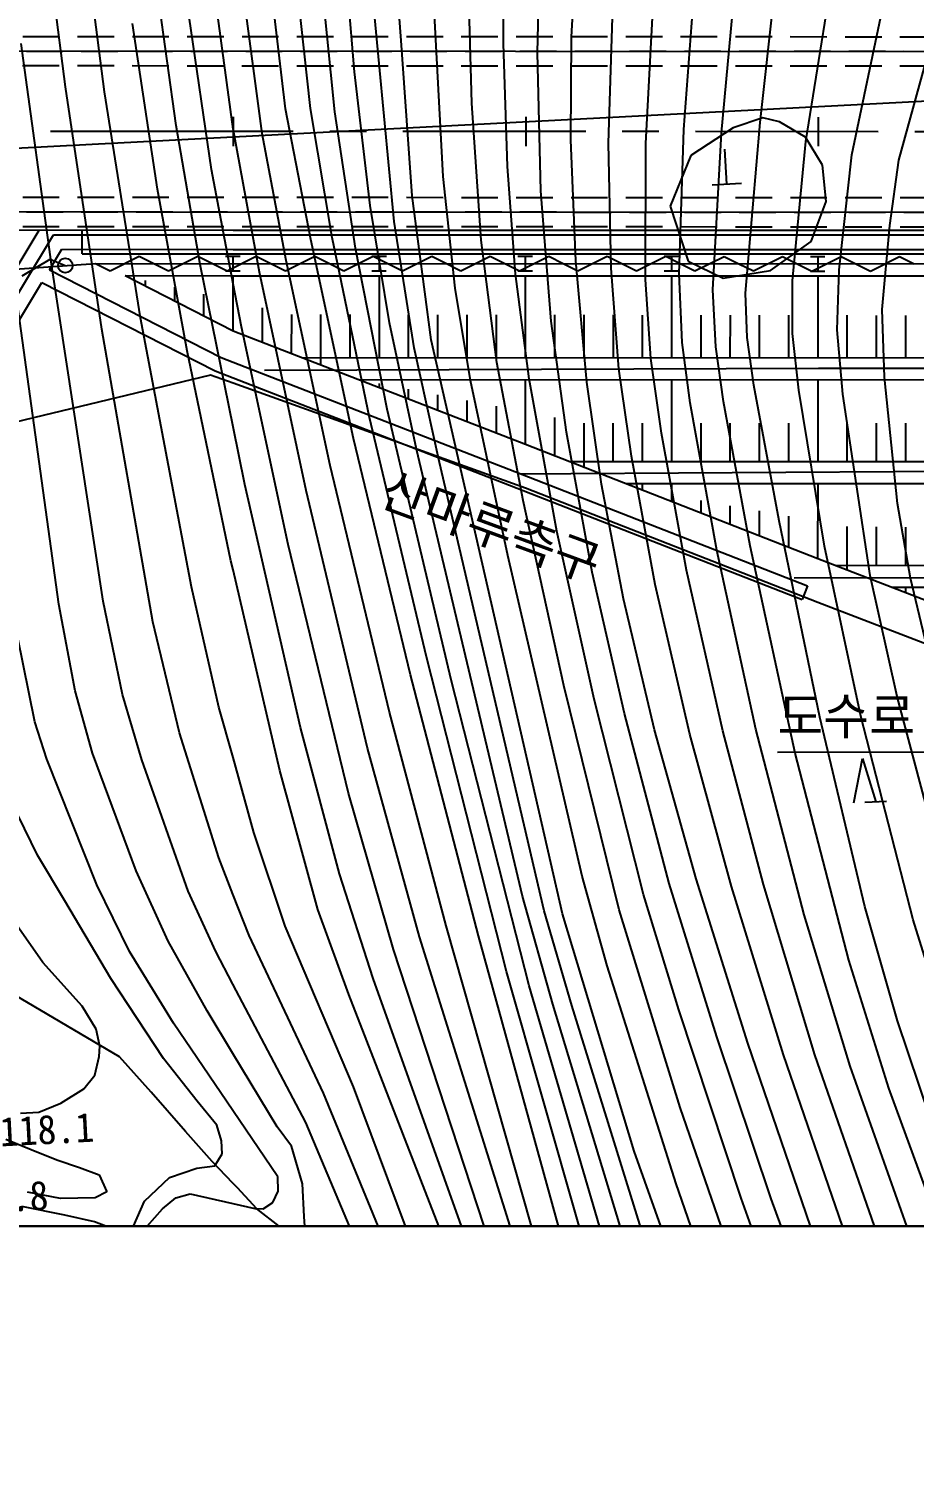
# Model space of a CAD drawing. Header units: millimetres. Extents: x 14054 to 14850, y 1103 to 1809.
# Drawn here: x 14407.4 to 14467.9, y 1375 to 1473.3 of the extents above; entities that cross this region are included whole.
import ezdxf
from ezdxf.xclip import XClip

# ---------------------------------------------------------------- set-up
doc = ezdxf.new("R2010")
doc.units = ezdxf.units.MM
doc.header["$LTSCALE"] = 10
doc.header["$MEASUREMENT"] = 0
doc.header["$XCLIPFRAME"] = 2
doc.linetypes.add('CENTER', pattern=[2, 1.25, -0.25, 0.25, -0.25])
doc.linetypes.add('HIDDEN', pattern=[0.375, 0.25, -0.125])
doc.layers.add('TX-PAPR', color=2, linetype='Continuous', plot=False)
doc.layers.add('TZ-BASE', color=253, linetype='Continuous')
doc.layers.add('TZ-CABL', color=4, linetype='Continuous')
doc.styles.add('HANA', font='GulimChe.ttf')
doc.linetypes.add('ZIGZAG', pattern='A,0.0001,-0.2,[131,ltypeshp.shx,S=0.2,R=0,X=-0.2,Y=0],-0.4,[131,ltypeshp.shx,S=0.2,R=180,X=0.2,Y=0],-0.2', length=0.8001)

# ---------------------------------------------------------------- blocks, each defined once
blk = doc.blocks.new('JD-SSG3')
at = {"layer": 'TZ-BASE'}
for p, q in [((280, -0.472), (700.007, 21.307)), ((291.496, 5.793, 135), (290.925, 14.1, 135)), ((288.301, 3.976, 133), (287.535, 12.937, 133)), ((294.364, -3.193, 136), (293.504, 12.944, 136)), ((298.488, 5.919, 138), (298.495, 13.036, 138)), ((300.815, 5.286, 139), (300.998, 12.927, 139)), ((271.194, 2.606, 124), (269.988, 12.098, 124)), ((285.288, 1.459, 131), (284.137, 11.837, 131)), ((296.32, 1.845, 137), (296.001, 12.779, 137)), ((303.136, 6.373, 140), (303.481, 12.603, 140)), ((268.518, 2.945, 123), (267.492, 11.16, 123)), ((283.578, 1.454, 130), (282.47, 10.866, 130)), ((286.953, 1.241, 132), (285.885, 11.734, 132)), ((310.826, 0.034, 143), (311.591, 10.253, 143)), ((313.393, -0.194, 144), (314.332, 10.081, 144)), ((316.029, 0.516, 145), (317.091, 10.112, 145)), ((319.157, -0.797, 146), (320.862, 9.851, 146)), ((276.093, 0.309, 126), (274.851, 9.302, 126)), ((280, 0.045, 128), (278.773, 9.157, 128)), ((281.98, -0.237, 129), (280.7, 9.38, 129)), ((308.218, -0.921, 142), (308.745, 9.024, 142)), ((322.303, -1.706, 147), (324.591, 9.169, 147)), ((290.998, -6.255, 134), (289.631, 8.159, 134)), ((274.812, -4.049, 125), (273.118, 7.294, 125)), ((278.514, -2.714, 127), (276.993, 7.736, 127)), ((305.666, -0.909, 141), (305.934, 7.699, 141)), ((325.519, -2.076, 148), (328.168, 7.533, 148)), ((267.57, -9.17, 122), (265.502, 5.926, 122)), ((298.747, -2.497, 138), (298.488, 5.919, 138)), ((303.089, -0.685, 140), (303.136, 6.373, 140)), ((292.228, -4.498, 135), (291.496, 5.793, 135)), ((301.04, -4.157, 139), (300.815, 5.286, 139)), ((289.369, -5.175, 133), (288.301, 3.976, 133)), ((271.013, -13.636, 123), (268.518, 2.945, 123)), ((273.668, -12.853, 124), (271.194, 2.606, 124)), ((285.296, -7.492, 130), (283.578, 1.454, 130)), ((286.761, -7.355, 131), (285.288, 1.459, 131)), ((288.363, -8.088, 132), (286.953, 1.241, 132)), ((296.954, -7.54, 137), (296.32, 1.845, 137)), ((277.734, -9.211, 126), (276.093, 0.309, 126)), ((280, 0.898), (280, -1.102)), ((280, 0.898), (280, -1.102)), ((280.01, -0.028, 128), (280, 0.045, 128)), ((300, 0.89), (300, -1.11)), ((310.501, -9.849, 143), (310.826, 0.034, 143)), ((314.185, 0.146, 144.817), (311.287, -1.752, 144.817)), ((316.222, 0.822, 144.817), (314.185, 0.146, 144.817)), ((315.043, -11.174, 145), (316.029, 0.516, 145)), ((317.358, 0.551, 144.817), (316.222, 0.822, 144.817)), ((319.147, -0.497, 144.817), (317.358, 0.551, 144.817)), ((320, 0.883), (320, -1.117)), ((-0.005, -14.992), (280, -0.472)), ((281.798, -9.72, 128), (280.01, -0.028, 128)), ((283.627, -8.932, 129), (281.98, -0.237, 129)), ((303.426, -8.95, 140), (303.089, -0.685, 140)), ((305.835, -9.444, 141), (305.666, -0.909, 141)), ((308.187, -10.218, 142), (308.218, -0.921, 142)), ((312.804, -10.927, 144), (313.393, -0.194, 144)), ((318.258, -10.328, 146), (319.157, -0.797, 146)), ((320.306, -2.407, 144.817), (319.147, -0.497, 144.817)), ((311.287, -1.752, 144.817), (309.885, -5.201, 144.817)), ((313.75, -3.702, 144.354), (313.626, -1.305, 144.354)), ((321.444, -9.56, 147), (322.303, -1.706, 147)), ((279.996, -10.528, 127), (278.514, -2.714, 127)), ((299.312, -9.848, 138), (298.747, -2.497, 138)), ((320.542, -4.887, 144.817), (320.306, -2.407, 144.817)), ((324.907, -6.526, 148), (325.519, -2.076, 148)), ((295.188, -10.83, 136), (294.364, -3.193, 136)), ((312.752, -3.753, 144.354), (314.749, -3.65, 144.354)), ((276.839, -15.119, 125), (274.812, -4.049, 125)), ((293.535, -14.363, 135), (292.228, -4.498, 135)), ((301.74, -13.077, 139), (301.04, -4.157, 139)), ((319.517, -7.621, 144.817), (320.542, -4.887, 144.817)), ((268.066, -32.442, 121), (264.339, -5.304, 121)), ((290.694, -13.182, 133), (289.369, -5.175, 133)), ((309.885, -5.201, 144.817), (311.111, -8.982, 144.817)), ((260.023, -17.97), (266.727, -6.863)), ((279.998, -6.867), (264.797, -6.863)), ((269.669, -8.464), (269.67, -6.864)), ((699.997, -6.991), (279.998, -6.867)), ((292.384, -14.906, 134), (290.998, -6.255, 134)), ((324.388, -12.283, 148), (324.907, -6.526, 148)), ((260.672, -18.83), (267.714, -7.164)), ((267.714, -7.164), (279.997, -7.167)), ((279.997, -7.167), (399.998, -7.205)), ((288.23, -21.105, 130), (285.296, -7.492, 130)), ((289.308, -19.678, 131), (286.761, -7.355, 131)), ((289.092, -7.17), (431.682, -7.215)), ((298.023, -15.91, 137), (296.954, -7.54, 137)), ((316.746, -9.624, 144.817), (319.517, -7.621, 144.817)), ((265.559, -9.984), (267.483, -8.845)), ((267.431, -9.567), (268.278, -8.164)), ((267.483, -8.845), (268.516, -9.274)), ((268.278, -8.164), (279.997, -8.167)), ((269.669, -8.464), (279.997, -8.467)), ((271.574, -9.628), (273.574, -8.629)), ((273.574, -8.629), (274.574, -9.129)), ((275.574, -9.63), (277.574, -8.63)), ((277.574, -8.63), (278.574, -9.131)), ((279.47, -8.631), (280.47, -8.632)), ((279.574, -9.631), (281.574, -8.632)), ((279.97, -8.631), (279.969, -9.631)), ((279.997, -8.167), (329.505, -8.183)), ((279.997, -8.467), (329.505, -8.483)), ((281.574, -8.632), (282.574, -9.133)), ((283.574, -9.633), (285.574, -8.634)), ((285.574, -8.634), (286.574, -9.134)), ((287.574, -9.635), (289.574, -8.635)), ((290.538, -19.091, 132), (288.363, -8.088, 132)), ((289.091, -8.17), (329.505, -8.183)), ((289.091, -8.47), (329.505, -8.483)), ((289.47, -8.635), (290.47, -8.636)), ((289.574, -8.635), (290.574, -9.136)), ((289.97, -8.636), (289.969, -9.636)), ((291.574, -9.636), (293.574, -8.637)), ((293.574, -8.637), (294.574, -9.137)), ((295.574, -9.638), (297.574, -8.639)), ((297.574, -8.639), (298.574, -9.139)), ((299.47, -8.639), (300.47, -8.64)), ((299.574, -9.639), (301.574, -8.64)), ((299.97, -8.64), (299.969, -9.64)), ((301.574, -8.64), (302.574, -9.141)), ((303.574, -9.641), (305.574, -8.642)), ((305.574, -8.642), (306.574, -9.142)), ((307.574, -9.643), (309.574, -8.644)), ((309.47, -8.643), (310.47, -8.644)), ((309.574, -8.644), (310.574, -9.144)), ((309.97, -8.644), (309.969, -9.644)), ((311.574, -9.644), (313.574, -8.645)), ((313.574, -8.645), (314.574, -9.146)), ((315.574, -9.646), (317.574, -8.647)), ((317.574, -8.647), (318.574, -9.147)), ((319.47, -8.648), (320.47, -8.648)), ((319.574, -9.648), (321.574, -8.648)), ((319.97, -8.648), (319.969, -9.648)), ((321.574, -8.648), (322.574, -9.149)), ((323.574, -9.649), (325.574, -8.65)), ((325.574, -8.65), (326.574, -9.15)), ((267.431, -9.567), (279.177, -15.565)), ((271.115, -32.23, 122), (267.57, -9.17, 122)), ((270.574, -9.128), (271.574, -9.628)), ((274.574, -9.129), (275.574, -9.63)), ((279.993, -20.316, 126), (277.734, -9.211, 126)), ((278.574, -9.131), (279.574, -9.631)), ((279.469, -9.631), (280.469, -9.632)), ((284.978, -24.665, 128), (281.798, -9.72, 128)), ((282.574, -9.133), (283.574, -9.633)), ((286.64, -22.955, 129), (283.627, -8.932, 129)), ((286.574, -9.134), (287.574, -9.635)), ((289.469, -9.635), (290.469, -9.636)), ((290.574, -9.136), (291.574, -9.636)), ((294.574, -9.137), (295.574, -9.638)), ((298.574, -9.139), (299.574, -9.639)), ((299.469, -9.639), (300.469, -9.64)), ((302.574, -9.141), (303.574, -9.641)), ((304.191, -17.253, 140), (303.426, -8.95, 140)), ((306.372, -16.347, 141), (305.835, -9.444, 141)), ((306.574, -9.142), (307.574, -9.643)), ((309.469, -9.643), (310.469, -9.644)), ((310.574, -9.144), (311.574, -9.644)), ((311.111, -8.982, 144.817), (313.51, -10.134, 144.817)), ((313.51, -10.134, 144.817), (316.746, -9.624, 144.817)), ((314.574, -9.146), (315.574, -9.646)), ((318.574, -9.147), (319.574, -9.648)), ((319.469, -9.648), (320.469, -9.648)), ((321.313, -13.677, 147), (321.444, -9.56, 147)), ((322.574, -9.149), (323.574, -9.649)), ((261.32, -19.691), (266.913, -10.425)), ((266.913, -10.425), (278.768, -16.479)), ((272.608, -9.965), (279.996, -9.967)), ((272.608, -9.965), (279.995, -13.737)), ((273.996, -10.674), (273.996, -10.29)), ((275.996, -11.695), (275.996, -10.758)), ((279.995, -13.737), (279.997, -9.967)), ((279.995, -13.737), (279.997, -9.967)), ((279.996, -9.967), (430.573, -10.015)), ((280.554, -13.469, 127), (279.996, -10.528, 127)), ((289.995, -15.571), (289.997, -9.971)), ((300.234, -17.028, 138), (299.312, -9.848, 138)), ((299.995, -15.574), (299.997, -9.974)), ((308.558, -15.642, 142), (308.187, -10.218, 142)), ((309.995, -15.577), (309.997, -9.977)), ((310.71, -14.532, 143), (310.501, -9.849, 143)), ((318.247, -13.93, 146), (318.258, -10.328, 146)), ((319.995, -15.58), (319.997, -9.98)), ((277.996, -12.716), (277.996, -11.225)), ((296.218, -17.139, 136), (295.188, -10.83, 136)), ((312.994, -14.845, 144), (312.804, -10.927, 144)), ((315.15, -14.186, 145), (315.043, -11.174, 145)), ((281.995, -14.513), (281.996, -12.161)), ((283.995, -15.289), (283.996, -12.629)), ((285.995, -16.064), (285.996, -12.631)), ((287.995, -15.57), (287.996, -12.634)), ((291.995, -15.571), (291.996, -12.639)), ((293.995, -15.572), (293.996, -12.642)), ((295.995, -15.573), (295.996, -12.644)), ((297.995, -15.573), (297.996, -12.647)), ((301.995, -15.575), (301.996, -12.652)), ((303.995, -15.575), (303.996, -12.655)), ((305.995, -15.576), (305.996, -12.657)), ((307.995, -15.576), (307.996, -12.66)), ((311.995, -15.578), (311.996, -12.665)), ((313.995, -15.578), (313.996, -12.668)), ((315.995, -15.579), (315.996, -12.67)), ((317.995, -15.58), (317.996, -12.673)), ((321.995, -15.581), (321.996, -12.678)), ((323.995, -15.581), (323.996, -12.681)), ((324.53, -16.904, 148), (324.388, -12.283, 148)), ((325.995, -15.582), (325.996, -12.683)), ((274.501, -33.637, 123), (271.013, -13.636, 123)), ((277.134, -31.249, 124), (273.668, -12.853, 124)), ((279.995, -13.737), (279.996, -13.738)), ((279.996, -13.738), (299.994, -21.494)), ((283.761, -28.361, 127), (280.554, -13.469, 127)), ((292.525, -21.833, 133), (290.694, -13.182, 133)), ((302.781, -20.67, 139), (301.74, -13.077, 139)), ((321.692, -18.077, 147), (321.313, -13.677, 147)), ((302.525, -53.626, 135), (293.535, -14.363, 135)), ((311.247, -18.668, 143), (310.71, -14.532, 143)), ((315.605, -17.459, 145), (315.15, -14.186, 145)), ((318.673, -17.805, 146), (318.247, -13.93, 146)), ((279.846, -29.475, 125), (276.839, -15.119, 125)), ((279.177, -15.565), (279.994, -15.882)), ((284.718, -15.569), (427.907, -15.614)), ((294.098, -22.758, 134), (292.384, -14.906, 134)), ((309.286, -20.744, 142), (308.558, -15.642, 142)), ((313.525, -18.581, 144), (312.994, -14.845, 144)), ((278.768, -16.479), (279.994, -16.954)), ((279.994, -15.882), (299.267, -23.357)), ((282.134, -16.44), (320.034, -16.285)), ((299.838, -25.355, 137), (298.023, -15.91, 137)), ((307.232, -22.307, 141), (306.372, -16.347, 141)), ((320.034, -16.285), (359.952, -16.34)), ((278.45, -16.766), (260.027, -21.209)), ((278.45, -16.766), (260.027, -21.209)), ((279.994, -17.32), (278.45, -16.766)), ((279.994, -17.32), (278.45, -16.766)), ((279.994, -16.954), (298.904, -24.289)), ((299.993, -24.494), (279.994, -17.32)), ((299.993, -24.494), (279.994, -17.32)), ((288.588, -17.07), (427.193, -17.114)), ((289.994, -17.615), (289.994, -17.344)), ((298.769, -29.106, 136), (296.218, -17.139, 136)), ((299.993, -21.494), (299.994, -17.074)), ((302.128, -27.44, 138), (300.234, -17.028, 138)), ((305.187, -24.225, 140), (304.191, -17.253, 140)), ((309.992, -22.677), (309.994, -17.077)), ((317.333, -26.74, 145), (315.605, -17.459, 145)), ((319.992, -22.68), (319.994, -17.08)), ((325.428, -25.553, 148), (324.53, -16.904, 148)), ((291.994, -18.391), (291.994, -17.733)), ((293.994, -19.167), (293.994, -18.122)), ((295.993, -19.942), (295.994, -18.511)), ((313.068, -28.752, 143), (311.247, -18.668, 143)), ((315.348, -28.454, 144), (313.525, -18.581, 144)), ((320.437, -28.482, 146), (318.673, -17.805, 146)), ((323.56, -30.485, 147), (321.692, -18.077, 147)), ((294.913, -37.613, 132), (290.538, -19.091, 132)), ((297.993, -20.718), (297.994, -18.9)), ((280.792, -24.244, 126), (279.993, -20.316, 126)), ((293.208, -36.052, 131), (289.308, -19.678, 131)), ((301.993, -22.276), (301.993, -19.678)), ((303.992, -23.059), (303.993, -20.067)), ((305.992, -22.676), (305.993, -20.065)), ((307.992, -22.676), (307.993, -20.063)), ((311.992, -22.678), (311.993, -20.059)), ((313.992, -22.678), (313.993, -20.058)), ((315.992, -22.679), (315.993, -20.056)), ((317.992, -22.68), (317.993, -20.054)), ((321.992, -22.681), (321.993, -20.05)), ((323.992, -22.681), (323.993, -20.048)), ((325.992, -22.682), (325.993, -20.046)), ((292.124, -37.279, 130), (288.23, -21.105, 130)), ((299.994, -21.494), (319.991, -29.32)), ((304.543, -30.243, 139), (302.781, -20.67, 139)), ((311.005, -30.122, 142), (309.286, -20.744, 142)), ((299.792, -52.414, 133), (292.525, -21.833, 133)), ((308.864, -31.085, 141), (307.232, -22.307, 141)), ((290.678, -39.826, 129), (286.64, -22.955, 129)), ((301.275, -53.417, 134), (294.098, -22.758, 134)), ((299.267, -23.357), (319.267, -31.184)), ((299.425, -23.534), (339.98, -23.27)), ((303.011, -22.675), (339.993, -22.686)), ((284.611, -40.87, 126), (280.792, -24.244, 126)), ((298.904, -24.289), (318.902, -32.116)), ((319.99, -32.32), (299.993, -24.494)), ((319.99, -32.32), (299.993, -24.494)), ((306.688, -32.079, 140), (305.187, -24.225, 140)), ((306.847, -24.176), (339.993, -24.186)), ((307.992, -24.624), (307.992, -24.176)), ((309.992, -25.407), (309.992, -24.177)), ((319.99, -29.32), (319.992, -24.18)), ((289.193, -42.291, 128), (284.978, -24.665, 128)), ((302.613, -38.001, 137), (299.838, -25.355, 137)), ((311.991, -26.189), (311.992, -25.342)), ((326.321, -30.656, 148), (325.428, -25.553, 148)), ((313.991, -26.972), (313.991, -25.701)), ((315.991, -27.755), (315.991, -26.06)), ((317.991, -28.537), (317.991, -26.418)), ((304.673, -38.948, 138), (302.128, -27.44, 138)), ((320.107, -40.16, 145), (317.333, -26.74, 145)), ((321.99, -30.092), (321.991, -27.136)), ((323.99, -29.781), (323.991, -27.148)), ((325.99, -29.782), (325.991, -27.161)), ((287.88, -45.376, 127), (283.761, -28.361, 127)), ((318.43, -42.621, 144), (315.348, -28.454, 144)), ((322.922, -40.104, 146), (320.437, -28.482, 146)), ((279.989, -30.089, 125), (279.846, -29.475, 125)), ((303.853, -51.042, 136), (298.769, -29.106, 136)), ((315.746, -40.983, 143), (313.068, -28.752, 143)), ((319.991, -29.32), (339.988, -37.036)), ((283.187, -43.816, 125), (279.989, -30.089, 125)), ((306.752, -39.913, 139), (304.543, -30.243, 139)), ((313.476, -41.093, 142), (311.005, -30.122, 142)), ((321.184, -29.78), (359.991, -29.793)), ((279.02, -39.475, 124), (277.134, -31.249, 124)), ((311.233, -41.329, 141), (308.864, -31.085, 141)), ((318.356, -30.629), (359.866, -30.575)), ((319.267, -31.184), (318.902, -32.116)), ((325.415, -38.752, 147), (323.56, -30.485, 147)), ((325.074, -31.282), (359.991, -31.293)), ((325.99, -31.635), (325.99, -31.282)), ((328.277, -38.869, 148), (326.321, -30.656, 148)), ((269.192, -38.359, 121), (268.066, -32.442, 121)), ((272.435, -38.629, 122), (271.115, -32.23, 122)), ((308.821, -41.045, 140), (306.688, -32.079, 140)), ((339.988, -40.037), (319.99, -32.32)), ((339.988, -40.037), (319.99, -32.32)), ((276.335, -41.252, 123), (274.501, -33.637, 123)), ((266.424, -40.486, 120), (265.255, -34.623, 120)), ((298.695, -57.568, 131), (293.208, -36.052, 131)), ((296.774, -55.117, 130), (292.124, -37.279, 130)), ((300.227, -58.555, 132), (294.913, -37.613, 132)), ((306.397, -53.347, 137), (302.613, -38.001, 137)), ((270.383, -42.624, 121), (269.192, -38.359, 121)), ((273.74, -43.092, 122), (272.435, -38.629, 122)), ((308.061, -52.306, 138), (304.673, -38.948, 138)), ((328.588, -50.775, 147), (325.415, -38.752, 147)), ((279.984, -42.931, 124), (279.02, -39.475, 124)), ((294.573, -54.452, 129), (290.678, -39.826, 129)), ((309.804, -51.542, 139), (306.752, -39.913, 139)), ((323.201, -53.129, 145), (320.107, -40.16, 145)), ((326.498, -54.035, 146), (322.922, -40.104, 146)), ((267.249, -43.038, 120), (266.424, -40.486, 120)), ((279.013, -49.788, 123), (276.335, -41.252, 123)), ((287.276, -50.884, 126), (284.611, -40.87, 126)), ((311.669, -51.239, 140), (308.821, -41.045, 140)), ((316.272, -51.624, 142), (313.476, -41.093, 142)), ((319.046, -53.686, 143), (315.746, -40.983, 143)), ((314.087, -51.744, 141), (311.233, -41.329, 141)), ((270.66, -51.638, 120), (267.249, -43.038, 120)), ((273.363, -50.688, 121), (270.383, -42.624, 121)), ((276.914, -52.081, 122), (273.74, -43.092, 122)), ((281.417, -48.066, 124), (279.984, -42.931, 124)), ((292.742, -55.196, 128), (289.193, -42.291, 128)), ((330.12, -42.558), (317.217, -42.575)), ((322.096, -56.782, 144), (318.43, -42.621, 144)), ((322.438, -46.034, 128.631), (323.032, -42.999, 128.631)), ((323.032, -42.999, 128.631), (323.936, -45.956, 128.631)), ((285.781, -53.337, 125), (283.187, -43.816, 125)), ((290.958, -56.067, 127), (287.88, -45.376, 127)), ((323.187, -45.995, 128.631), (324.685, -45.918, 128.631)), ((266.608, -49.605, 119), (265.3, -46.891, 119)), ((283.554, -54.461, 124), (281.417, -48.066, 124)), ((268.476, -52.739, 119), (266.608, -49.605, 119)), ((279.981, -52.277, 123), (279.013, -49.788, 123)), ((275.555, -55.498, 121), (273.363, -50.688, 121)), ((289.572, -58.051, 126), (287.276, -50.884, 126)), ((305.579, -57.189, 136), (303.853, -51.042, 136)), ((272.914, -56.201, 120), (270.66, -51.638, 120)), ((278.807, -56.206, 122), (276.914, -52.081, 122)), ((313.067, -62.041, 139), (309.804, -51.542, 139)), ((315.183, -62.467, 140), (311.669, -51.239, 140)), ((317.623, -63.277, 141), (314.087, -51.744, 141)), ((319.776, -63.277, 142), (316.272, -51.624, 142)), ((271.623, -58.05, 119), (268.476, -52.739, 119)), ((281.08, -55.103, 123), (279.981, -52.277, 123)), ((301.848, -59.799, 133), (299.792, -52.414, 133)), ((310.478, -60.18, 138), (308.061, -52.306, 138)), ((266.988, -56.944, 118), (264.856, -53.914, 118)), ((287.91, -59.143, 125), (285.781, -53.337, 125)), ((303.149, -59.904, 134), (301.275, -53.417, 134)), ((307.413, -69.86, 135), (302.525, -53.626, 135)), ((310.572, -66.873, 137), (306.397, -53.347, 137)), ((322.18, -64.034, 143), (319.046, -53.686, 143)), ((325.435, -60.944, 145), (323.201, -53.129, 145)), ((329.581, -63.946, 146), (326.498, -54.035, 146)), ((288.231, -65.454, 124), (283.554, -54.461, 124)), ((308.245, -102.701, 129), (294.573, -54.452, 129)), ((278.22, -60.266, 121), (275.555, -55.498, 121)), ((286.176, -65.889, 123), (281.08, -55.103, 123)), ((300.355, -79.563, 128), (292.742, -55.196, 128)), ((305.123, -85.457, 130), (296.774, -55.117, 130)), ((269.657, -59.947, 118), (266.988, -56.944, 118)), ((275.923, -61.092, 120), (272.914, -56.201, 120)), ((279.979, -58.431, 122), (278.807, -56.206, 122)), ((299.51, -82.131, 127), (290.958, -56.067, 127)), ((324.845, -65.56, 144), (322.096, -56.782, 144)), ((305.346, -80.915, 131), (298.695, -57.568, 131)), ((310.283, -72.094, 136), (305.579, -57.189, 136)), ((272.221, -63.412, 116.711), (264.61, -58.918, 116.711)), ((275.228, -63.517, 119), (271.623, -58.05, 119)), ((284.97, -67.907, 122), (279.979, -58.431, 122)), ((296.637, -77.882, 126), (289.572, -58.051, 126)), ((305.979, -78.148, 132), (300.227, -58.555, 132)), ((270.636, -61.511, 118), (269.657, -59.947, 118)), ((295.312, -78.251, 125), (287.91, -59.143, 125)), ((306.989, -76.765, 133), (301.848, -59.799, 133)), ((307.809, -74.878, 134), (303.149, -59.904, 134)), ((279.977, -63.173, 121), (278.22, -60.266, 121)), ((314.726, -73.065, 138), (310.478, -60.18, 138)), ((327.657, -67.589, 145), (325.435, -60.944, 145)), ((270.875, -62.666, 118), (270.636, -61.511, 118)), ((279.975, -67.07, 120), (275.923, -61.092, 120)), ((270.823, -63.386, 118), (270.875, -62.666, 118)), ((316.795, -73.111, 139), (313.067, -62.041, 139)), ((319.838, -76.065, 140), (315.183, -62.467, 140)), ((270.53, -64.658, 118), (270.823, -63.386, 118)), ((274.39, -65.825, 116.711), (272.221, -63.412, 116.711)), ((277.535, -66.449, 119), (275.228, -63.517, 119)), ((283.011, -68.193, 121), (279.977, -63.173, 121)), ((321.95, -75.788, 141), (317.623, -63.277, 141)), ((323.929, -75.185, 142), (319.776, -63.277, 142)), ((269.771, -65.595, 118), (270.53, -64.658, 118)), ((326.103, -75.084, 143), (322.18, -64.034, 143)), ((268.206, -66.573, 118), (269.771, -65.595, 118)), ((276.729, -68.512, 116.711), (274.39, -65.825, 116.711)), ((293.054, -78.388, 124), (288.231, -65.454, 124)), ((328.201, -74.762, 144), (324.845, -65.56, 144)), ((266.711, -67.189, 118), (268.206, -66.573, 118)), ((278.876, -68.084, 119), (277.535, -66.449, 119)), ((290.841, -77.246, 123), (286.176, -65.889, 123)), ((265.458, -67.254, 118), (266.711, -67.189, 118)), ((283.055, -71.615, 120), (279.975, -67.07, 120)), ((314.306, -77.702, 137), (310.572, -66.873, 137)), ((278.562, -70.568, 116.711), (276.729, -68.512, 116.711)), ((279.2, -69.144, 119), (278.876, -68.084, 119)), ((283.978, -69.525, 121), (283.011, -68.193, 121)), ((288.453, -76.203, 122), (284.97, -67.907, 122)), ((264.455, -69.039, 118.079), (266.179, -69.751, 118.079)), ((266.179, -69.751, 118.079), (267.946, -70.461, 118.079)), ((279.247, -70.039, 119), (279.2, -69.144, 119)), ((284.739, -72.088, 121), (283.978, -69.525, 121)), ((267.946, -70.461, 118.079), (269.481, -70.984, 118.079)), ((279.974, -72.044, 116.711), (278.562, -70.568, 116.711)), ((278.751, -70.873, 119), (279.247, -70.039, 119)), ((315.054, -91.409, 135), (307.413, -69.86, 135)), ((269.481, -70.984, 118.079), (270.828, -71.486, 118.079)), ((270.828, -71.486, 118.079), (271.355, -72.642, 118.079)), ((273.939, -73.276, 119), (275.651, -71.662, 119)), ((275.651, -71.662, 119), (277.503, -71.027, 119)), ((277.503, -71.027, 119), (278.751, -70.873, 119)), ((283.082, -72.584, 120), (283.055, -71.615, 120)), ((268.182, -73.088, 118.079), (265.933, -72.672, 118.079)), ((271.355, -72.642, 118.079), (270.557, -73.042, 118.079)), ((280.288, -72.373, 116.711), (279.974, -72.044, 116.711)), ((281.615, -73.8, 116.711), (280.288, -72.373, 116.711)), ((282.698, -73.363, 120), (283.082, -72.584, 120)), ((284.855, -74.326, 121), (284.739, -72.088, 121)), ((323.692, -110.379, 136), (310.283, -72.094, 136)), ((268.478, -74.245, 118.731), (265.534, -73.64, 118.731)), ((270.557, -73.042, 118.079), (268.182, -73.088, 118.079)), ((273.056, -75.296, 119), (273.939, -73.276, 119)), ((275.166, -73.8, 120), (276.072, -73.059, 120)), ((276.072, -73.059, 120), (277.059, -72.773, 120)), ((277.059, -72.773, 120), (279.973, -73.444, 120)), ((279.973, -73.444, 120), (281.479, -73.79, 120)), ((282.055, -73.814, 120), (282.698, -73.363, 120)), ((321.033, -90.577, 138), (314.726, -73.065, 138)), ((322.91, -89.935, 139), (316.795, -73.111, 139)), ((270.518, -74.703, 118.731), (268.478, -74.245, 118.731)), ((271.717, -75.163, 118.731), (270.518, -74.703, 118.731)), ((271.691, -77.746, 120), (275.166, -73.8, 120)), ((281.479, -73.79, 120), (282.055, -73.814, 120)), ((283.573, -75.33, 116.711), (281.615, -73.8, 116.711)), ((284.92, -75.579, 121), (284.855, -74.326, 121)), ((320.972, -114.798, 134), (307.809, -74.878, 134))]:
    blk.add_line(p, q, dxfattribs=at)
at = {"layer": 'TZ-BASE', "ltscale": 0.2}
for p, q in [((260.074, -9.872), (270.574, -9.128)), ((270.574, -9.128), (429.97, -9.193))]:
    blk.add_line(p, q, dxfattribs=at)
at = {"layer": 'TZ-BASE', "linetype": 'CENTER'}
blk.add_lwpolyline([(699.999, 0), (644.103, -0.236), (280, -0.102), (0, 0)], dxfattribs=at)
at = {"layer": 'TZ-BASE'}
blk.add_circle((268.516, -9.274), 0.5, dxfattribs=at)
at = {"layer": 'TZ-BASE', "style": 'HANA'}
for s, height, rotation, p in [('산마루측구', 2.5, 339.82448, (289.84, -25.585)), ('도수로', 2.5, 0.0736, (317.215, -41.347)), ('118.1', 2, 2.96834, (264.075, -69.538, 118.142)), ('118.8', 2, 2.96834, (260.952, -74.189, 118.836))]:
    blk.add_text(s, height=height, rotation=rotation, dxfattribs=at).set_placement(p)

msp = doc.modelspace()

# ---------------------------------------------------------------- linework, layer by layer
at = {"layer": 'TX-PAPR', "flags": 128}
msp.add_lwpolyline([(14841.361, 1541.395), (14841.361, 1391.395), (14141.362, 1391.395), (14141.362, 1541.395)], close=True, dxfattribs=at)
at = {"layer": 'TZ-CABL', "linetype": 'HIDDEN'}
for points in [[(14343.211, 1472.821), (14489.517, 1472.767)], [(14343.464, 1471.821), (14489.264, 1471.767)], [(14343.21, 1470.821), (14489.517, 1470.767)]]:
    msp.add_lwpolyline(points, dxfattribs=at)
at = {"layer": 'TZ-CABL', "linetype": 'ZIGZAG', "ltscale": 0.5}
msp.add_lwpolyline([(14343.464, 1471.821), (14489.264, 1471.767)], dxfattribs=at)
at = {"layer": 'TZ-CABL', "linetype": 'HIDDEN', "elevation": 172.486}
for points in [[(14343.217, 1461.821), (14489.523, 1461.767)], [(14343.47, 1460.821), (14489.27, 1460.767)], [(14343.216, 1459.821), (14489.523, 1459.767)]]:
    msp.add_lwpolyline(points, dxfattribs=at)
at = {"layer": 'TZ-CABL', "linetype": 'ZIGZAG', "ltscale": 0.5, "elevation": 172.486}
msp.add_lwpolyline([(14343.47, 1460.821), (14489.27, 1460.767)], dxfattribs=at)

# ---------------------------------------------------------------- block references
at = {"layer": 'TZ-BASE'}
ref = msp.add_blockref('JD-SSG3', (14141.362, 1466.395), dxfattribs=at)
XClip(ref).set_block_clipping_path([(-0.0000000005, -74.9999998167), (699.9994600031, 75.0000001883)])

doc.saveas('drawing.dxf')
